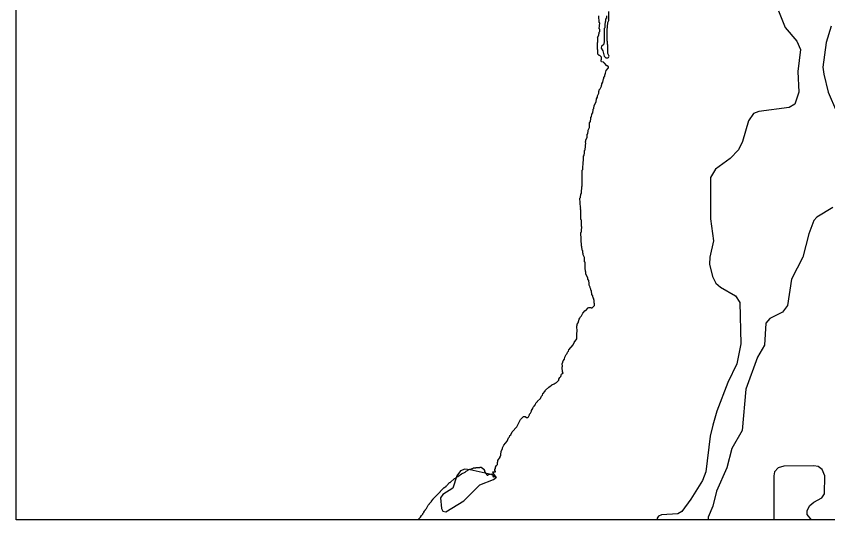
# Model space of a CAD drawing. Header units: metres. Extents: x 284000 to 334319, y 7632000 to 7666000.
# Drawn here: x 284000 to 301728, y 7632000 to 7642979 of the extents above; entities that cross this region are included whole.
import ezdxf

# ---------------------------------------------------------------- set-up
doc = ezdxf.new("R2010")
doc.units = ezdxf.units.M
doc.header["$LTSCALE"] = 10
for name, color, linetype in [('HV-DIEPTELIJN', 5, 'Continuous'), ('HV-KUSTLIJN', 4, 'Continuous'), ('HV-ONDERGROND', 8, 'Continuous')]:
    doc.layers.add(name, color=color, linetype=linetype)
picture_1 = doc.add_image_def('image1.jpg', size_in_pixel=(3400, 3400))

msp = doc.modelspace()

# ---------------------------------------------------------------- linework, layer by layer
at = {"layer": 'HV-DIEPTELIJN'}
for points in [[(300630, 7643095), (300776, 7642735), (301033, 7642435), (301108, 7642255), (301056, 7641775), (301074, 7641325), (300985, 7641065), (300865, 7640986), (300205, 7640903), (300085, 7640855), (299978, 7640695), (299845, 7640246), (299755, 7640064), (299575, 7639880), (299259, 7639645), (299148, 7639465), (299150, 7638565), (299215, 7638085), (299130, 7637725), (299126, 7637575), (299192, 7637305), (299266, 7637155), (299365, 7637072), (299695, 7636885), (299784, 7636735), (299809, 7635835), (299725, 7635402), (299526, 7634995), (299286, 7634365), (299196, 7634065), (299141, 7633825), (299045, 7633045), (298975, 7632858), (298718, 7632445), (298525, 7632182), (298435, 7632132), (298075, 7632106), (298015, 7632078), (297985, 7632032), (297990, 7632000)], [(301783, 7642765), (301674, 7642405), (301601, 7641865), (301618, 7641715), (301717, 7641325), (301899, 7640905)], [(301815, 7638805), (301465, 7638596), (301405, 7638528), (301292, 7638235), (301160, 7637725), (300914, 7637245), (300828, 7636675), (300715, 7636527), (300445, 7636391), (300355, 7636285), (300326, 7635805), (300175, 7635546), (299918, 7634845), (299838, 7633945), (299615, 7633555), (299504, 7633135), (299281, 7632625), (299196, 7632295), (299097, 7632055), (299096, 7632000)], [(301348, 7632000), (301256, 7632115), (301258, 7632205), (301315, 7632307), (301403, 7632385), (301576, 7632475), (301637, 7632565), (301645, 7632955), (301585, 7633096), (301495, 7633162), (301405, 7633177), (300745, 7633169), (300624, 7633135), (300547, 7633045), (300527, 7632955), (300526, 7632000)], [(293373, 7632175), (293764, 7632415), (294115, 7632759), (294415, 7632878), (294477, 7632925), (294364, 7632985), (293905, 7633086), (293785, 7633100), (293695, 7633068), (293611, 7632955), (293529, 7632685), (293305, 7632549), (293257, 7632475), (293275, 7632243), (293305, 7632186), (293373, 7632175)]]:
    msp.add_lwpolyline(points, dxfattribs=at)
at = {"layer": 'HV-KUSTLIJN'}
for points in [[(296880, 7642985), (296880, 7642945), (296860, 7642915), (296860, 7642865), (296850, 7642855), (296850, 7642825), (296840, 7642815), (296840, 7642725), (296830, 7642715), (296830, 7642405), (296820, 7642395), (296810, 7642355), (296770, 7642325), (296760, 7642285), (296800, 7642225), (296830, 7642105), (296865, 7642070), (296905, 7642070), (296925, 7642080), (296940, 7642105), (296910, 7642165), (296910, 7642355), (296900, 7642365), (296900, 7642425), (296890, 7642435), (296890, 7642715), (296900, 7642725), (296900, 7642795), (296910, 7642805), (296910, 7642845), (296930, 7642885), (296930, 7642905), (296920, 7642915), (296930, 7642935), (296930, 7643085)], [(292780, 7632005), (292780, 7632015), (292820, 7632055), (292840, 7632095), (292870, 7632125), (292870, 7632135), (292890, 7632155), (292890, 7632165), (292910, 7632185), (292910, 7632195), (292930, 7632215), (292930, 7632225), (292950, 7632245), (292990, 7632315), (293020, 7632345), (293020, 7632355), (293060, 7632395), (293060, 7632405), (293100, 7632445), (293100, 7632455), (293260, 7632615), (293260, 7632625), (293335, 7632700), (293345, 7632700), (293380, 7632735), (293385, 7632750), (293395, 7632750), (293455, 7632810), (293465, 7632810), (293565, 7632900), (293575, 7632900), (293605, 7632930), (293635, 7632940), (293715, 7633000), (293795, 7633040), (293815, 7633060), (293895, 7633100), (293915, 7633100), (293945, 7633120), (293965, 7633120), (293975, 7633130), (294025, 7633130), (294035, 7633140), (294115, 7633140), (294125, 7633150), (294145, 7633150), (294200, 7633105), (294200, 7633095), (294220, 7633075), (294220, 7633055), (294240, 7633015), (294275, 7632970), (294285, 7632970), (294305, 7632990), (294375, 7633000), (294400, 7632975), (294410, 7632955), (294400, 7632945), (294415, 7632930), (294425, 7632940), (294450, 7632945), (294450, 7632965), (294420, 7632995), (294400, 7633045), (294460, 7633045), (294460, 7633055), (294440, 7633075), (294440, 7633095), (294460, 7633115), (294460, 7633145), (294480, 7633185), (294500, 7633205), (294500, 7633255), (294510, 7633265), (294510, 7633295), (294560, 7633365), (294560, 7633385), (294570, 7633395), (294570, 7633455), (294580, 7633465), (294580, 7633495), (294610, 7633545), (294610, 7633565), (294640, 7633625), (294710, 7633715), (294740, 7633785), (294760, 7633805), (294770, 7633835), (294790, 7633855), (294820, 7633915), (294920, 7634025), (295000, 7634185), (295065, 7634250), (295105, 7634250), (295135, 7634230), (295165, 7634230), (295180, 7634245), (295200, 7634285), (295200, 7634305), (295220, 7634325), (295240, 7634365), (295240, 7634385), (295270, 7634425), (295280, 7634455), (295310, 7634485), (295310, 7634495), (295330, 7634515), (295340, 7634545), (295370, 7634575), (295370, 7634585), (295440, 7634645), (295460, 7634695), (295480, 7634715), (295490, 7634745), (295540, 7634805), (295540, 7634815), (295625, 7634900), (295635, 7634900), (295685, 7634940), (295735, 7634960), (295755, 7634980), (295785, 7634990), (295840, 7635045), (295840, 7635065), (295860, 7635105), (295880, 7635125), (295900, 7635175), (295930, 7635205), (295920, 7635225), (295920, 7635265), (295910, 7635275), (295910, 7635335), (295920, 7635345), (295910, 7635405), (295920, 7635415), (295930, 7635465), (295960, 7635505), (295970, 7635545), (296000, 7635605), (296020, 7635625), (296030, 7635655), (296050, 7635675), (296060, 7635705), (296150, 7635815), (296170, 7635865), (296230, 7635945), (296230, 7636085), (296240, 7636095), (296230, 7636225), (296240, 7636235), (296240, 7636265), (296260, 7636295), (296280, 7636375), (296300, 7636395), (296310, 7636425), (296330, 7636445), (296360, 7636505), (296415, 7636560), (296425, 7636560), (296475, 7636620), (296495, 7636630), (296535, 7636630), (296545, 7636620), (296565, 7636620), (296620, 7636675), (296620, 7636715), (296610, 7636725), (296610, 7636785), (296600, 7636795), (296600, 7636825), (296590, 7636835), (296580, 7636885), (296560, 7636915), (296550, 7636995), (296540, 7637005), (296540, 7637025), (296520, 7637055), (296520, 7637075), (296500, 7637115), (296500, 7637175), (296490, 7637185), (296490, 7637215), (296470, 7637245), (296470, 7637275), (296430, 7637355), (296430, 7637405), (296420, 7637415), (296420, 7637445), (296410, 7637455), (296410, 7637615), (296400, 7637625), (296400, 7637715), (296370, 7637775), (296370, 7637805), (296360, 7637815), (296360, 7637865), (296350, 7637875), (296340, 7637955), (296330, 7637965), (296320, 7638265), (296330, 7638275), (296330, 7638345), (296340, 7638355), (296340, 7638385), (296330, 7638395), (296330, 7638535), (296320, 7638545), (296320, 7638755), (296310, 7638765), (296310, 7638785), (296320, 7638795), (296310, 7638805), (296300, 7639015), (296310, 7639025), (296310, 7639065), (296320, 7639075), (296320, 7639105), (296330, 7639115), (296330, 7639195), (296340, 7639205), (296340, 7639265), (296350, 7639275), (296350, 7639625), (296360, 7639635), (296370, 7639815), (296380, 7639825), (296380, 7639935), (296390, 7639945), (296390, 7639975), (296400, 7639985), (296400, 7640055), (296410, 7640065), (296410, 7640105), (296420, 7640115), (296420, 7640185), (296430, 7640195), (296420, 7640245), (296430, 7640255), (296430, 7640285), (296460, 7640335), (296460, 7640405), (296470, 7640415), (296470, 7640445), (296480, 7640455), (296480, 7640495), (296510, 7640555), (296510, 7640655), (296530, 7640685), (296530, 7640715), (296540, 7640725), (296540, 7640775), (296550, 7640785), (296560, 7640845), (296580, 7640875), (296580, 7640905), (296590, 7640915), (296590, 7640955), (296600, 7640965), (296610, 7641035), (296650, 7641115), (296650, 7641145), (296660, 7641155), (296660, 7641175), (296680, 7641215), (296680, 7641245), (296710, 7641305), (296710, 7641345), (296720, 7641355), (296720, 7641375), (296740, 7641395), (296770, 7641455), (296770, 7641475), (296780, 7641485), (296780, 7641505), (296800, 7641545), (296810, 7641615), (296820, 7641625), (296820, 7641645), (296840, 7641675), (296840, 7641695), (296860, 7641735), (296870, 7641795), (296920, 7641855), (296920, 7641875), (296895, 7641900), (296885, 7641900), (296840, 7641945), (296840, 7641955), (296820, 7641965), (296815, 7641980), (296770, 7641985), (296760, 7642005), (296760, 7642025), (296770, 7642035), (296770, 7642085), (296735, 7642120), (296715, 7642120), (296690, 7642155), (296690, 7642245), (296680, 7642255), (296680, 7642405), (296690, 7642415), (296690, 7642505), (296680, 7642515), (296710, 7642565), (296710, 7642595), (296720, 7642605), (296720, 7642635), (296730, 7642645), (296730, 7642695), (296720, 7642705), (296730, 7642835), (296720, 7642845), (296710, 7642985)]]:
    msp.add_lwpolyline(points, dxfattribs=at)

# ---------------------------------------------------------------- pictures from other files: only their frames are drawn
at = {"layer": 'HV-ONDERGROND'}
image = msp.add_image(picture_1, insert=(284000, 7632000), size_in_units=(34000, 34000), dxfattribs=at)

doc.saveas('drawing.dxf')
